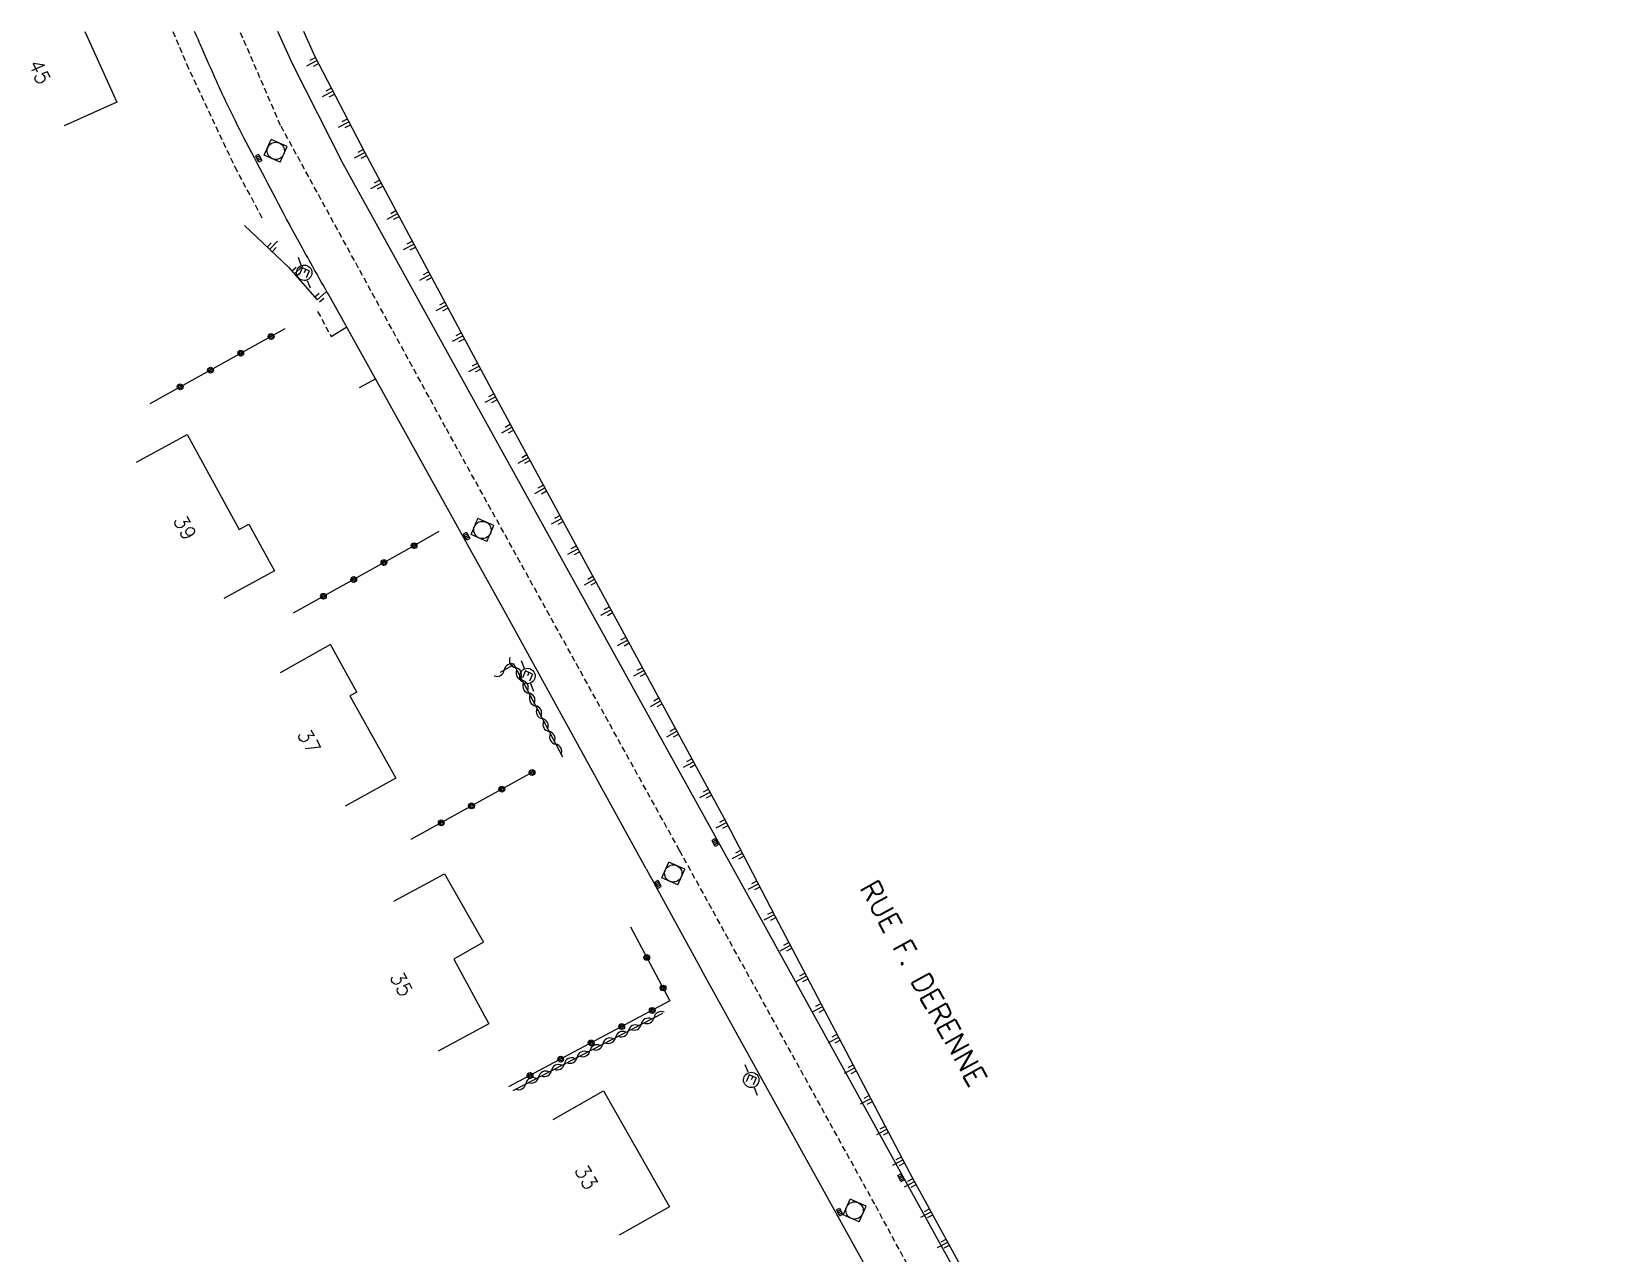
# Model space of a CAD drawing. Header units: millimetres. Extents: x 184000 to 185001, y 129000 to 130000.
# Drawn here: x 184767.9 to 184903.8, y 129894 to 130000 of the extents above; entities that cross this region are included whole.
import ezdxf
from ezdxf.enums import TextEntityAlignment as Align

# ---------------------------------------------------------------- set-up
doc = ezdxf.new("R2010")
doc.units = ezdxf.units.MM
doc.linetypes.add('DASHED', pattern=[0.75, 0.5, -0.25])
doc.layers.get('0').update_dxf_attribs({"linetype": 'CONTINUOUS'})
for name, color, linetype in [('W0001', 6, 'DASHED'), ('W0008', 7, 'CONTINUOUS'), ('W0100', 7, 'CONTINUOUS'), ('W0112', 1, 'DASHED'), ('W0211', 2, 'CONTINUOUS'), ('W0310', 3, 'CONTINUOUS'), ('W0322', 7, 'CONTINUOUS'), ('W0334', 7, 'CONTINUOUS'), ('W0400', 7, 'CONTINUOUS'), ('W0420', 7, 'CONTINUOUS'), ('W0471', 7, 'CONTINUOUS'), ('W0989', 7, 'CONTINUOUS'), ('W0991', 7, 'CONTINUOUS')]:
    doc.layers.add(name, color=color, linetype=linetype)
doc.styles.get("Standard").update_dxf_attribs({"font": 'romans.shx', "width": 0.85})

# ---------------------------------------------------------------- blocks, each defined once
blk = doc.blocks.new('t310o')
at = {"color": 0, "linetype": 'Continuous'}
for centre, start, end in [((-0.5, 0.38), 216.8699, 323.1304), ((0.5, -0.37), 36.8699, 143.1303)]:
    blk.add_arc(centre, 0.625, start, end, dxfattribs=at)
blk = doc.blocks.new('t322o')
at = {"color": 0, "linetype": 'Continuous'}
for radius in [0.25, 0.15]:
    blk.add_circle((0, 0), radius, dxfattribs=at)
blk = doc.blocks.new('t211o')
at = {"color": 0, "linetype": 'Continuous'}
for p, q in [((-0.29, 0.5), (-0.29, 0)), ((0, 1), (0, 0)), ((0.29, 0.5), (0.29, 0))]:
    blk.add_line(p, q, dxfattribs=at)
blk = doc.blocks.new('T400')
for p, q in [((-0.15, 0.3), (0.15, 0.3)), ((-0.15, -0.25), (-0.15, 0.3)), ((-0.15, 0.15), (0.15, 0.15)), ((-0.15, 0), (0.15, 0)), ((0.15, 0.3), (0.15, -0.25)), ((-0.15, -0.15), (0.15, -0.15)), ((-0.15, -0.25), (-0.15, -0.3)), ((-0.15, -0.3), (0.15, -0.3)), ((0.15, -0.3), (0.15, -0.25))]:
    blk.add_line(p, q)
blk = doc.blocks.new('T471')
for p, q in [((-0.333334, 0.333334), (-0.333334, -0.333334)), ((-0.333334, 0.333334), (0.333334, 0.333334)), ((-0.333334, 0), (0, 0)), ((0.500001, 0.500001), (1.000002, 1.000002)), ((-0.500001, -0.500001), (-1.000002, -1.000002)), ((-0.333334, -0.333334), (0.333334, -0.333334))]:
    blk.add_line(p, q)
blk.add_ellipse((0, 0), major_axis=(0.471405, 0.471405), ratio=1, start_param=5.4977871438, end_param=11.780972451)
blk = doc.blocks.new('T420')
for p, q in [((0.75, 0.75), (-0.75, 0.75)), ((-0.75, 0.75), (-0.75, -0.75)), ((0.75, 0.75), (0.75, -0.75)), ((0.75, -0.75), (-0.75, -0.75))]:
    blk.add_line(p, q)
blk.add_ellipse((0, 0), major_axis=(-0.53, 0.53), ratio=1, start_param=3.926991, end_param=10.210176)

msp = doc.modelspace()

# ---------------------------------------------------------------- linework, layer by layer
at = {"layer": 'W0001'}
msp.add_lwpolyline([(185000, 129570.51, -0.042425), (184988.5, 129582.34, -0.089563), (184963.57, 129623.3), (184941.97, 129689.92, 0.038652), (184906.56, 129768.82), (184864.12, 129855.51), (184840.94, 129898.32), (184824.03, 129928.99), (184803.76, 129965.66), (184789.46, 129991.85), (184785.94, 130000)], format="xyb", dxfattribs=at)
msp.add_lwpolyline([(185000, 129570.51, -0.042425), (184988.5, 129582.34, -0.089563), (184963.57, 129623.3), (184941.97, 129689.92, 0.038652), (184906.56, 129768.82), (184864.12, 129855.51), (184840.94, 129898.32), (184824.03, 129928.99), (184803.76, 129965.66), (184789.46, 129991.85), (184785.94, 130000)], format="xyb", dxfattribs=at)
at = {"layer": 'W0008'}
for p, q in [((184808.98, 129949.52), (184793.78, 129976.89)), ((184808.98, 129949.52), (184793.78, 129976.89)), ((184821.14, 129927.39), (184808.98, 129949.52)), ((184821.14, 129927.39), (184808.98, 129949.52)), ((184845.39, 129883.47), (184825.96, 129918.58)), ((184845.39, 129883.47), (184825.96, 129918.58))]:
    msp.add_line(p, q, dxfattribs=at)
msp.add_lwpolyline([(184793.78, 129976.89, -0.002758), (184791.36, 129981.19, -0.005695), (184790.22, 129983.29, -0.000222), (184786.5, 129990.35, -0.004325), (184786.31, 129990.71, -0.004194), (184784.73, 129993.92, -0.007634), (184783.9, 129995.7, -0.001052), (184783.85, 129995.81, -0.000044), (184782.66, 129998.51, -0.001737), (184782.01, 130000, -0.001307)], format="xyb", dxfattribs=at)
msp.add_lwpolyline([(184793.78, 129976.89, -0.002758), (184791.36, 129981.19, -0.005695), (184790.22, 129983.29, -0.000222), (184786.5, 129990.35, -0.004325), (184786.31, 129990.71, -0.004194), (184784.73, 129993.92, -0.007634), (184783.9, 129995.7, -0.001052), (184783.85, 129995.81, -0.000044), (184782.66, 129998.51, -0.001737), (184782.01, 130000, -0.001307)], format="xyb", dxfattribs=at)
for points in [[(184794.88, 129988.51), (184790.51, 129997.13), (184789.21, 130000)], [(184794.88, 129988.51), (184790.51, 129997.13), (184789.21, 130000)], [(184857.61, 129874.96), (184843.83, 129899.92), (184831.16, 129922.91), (184826.8, 129930.8), (184806.63, 129967.25), (184794.88, 129988.51)], [(184857.61, 129874.96), (184843.83, 129899.92), (184831.16, 129922.91), (184826.8, 129930.8), (184806.63, 129967.25), (184794.88, 129988.51)], [(184821.14, 129927.39), (184825.96, 129918.58)], [(184821.14, 129927.39), (184825.96, 129918.58)]]:
    msp.add_lwpolyline(points, dxfattribs=at)
at = {"layer": 'W0100'}
for points in [[(184772.49, 130000), (184775.27, 129993.86), (184770.71, 129991.8)], [(184772.49, 130000), (184775.27, 129993.86), (184770.71, 129991.8)], [(184776.97, 129962.65), (184781.36, 129965.05), (184785.86, 129956.81), (184786.71, 129957.27), (184788.92, 129953.23), (184784.53, 129950.83)], [(184776.97, 129962.65), (184781.36, 129965.05), (184785.86, 129956.81), (184786.71, 129957.27), (184788.92, 129953.23), (184784.53, 129950.83)], [(184793.79, 129946.83), (184789.42, 129944.39)], [(184793.79, 129946.83), (184789.42, 129944.39)], [(184796.07, 129942.72), (184793.79, 129946.83)], [(184796.07, 129942.72), (184793.79, 129946.83)], [(184796.07, 129942.72), (184795.47, 129942.39)], [(184796.07, 129942.72), (184795.47, 129942.39)], [(184795.47, 129942.39), (184799.44, 129935.24), (184795.07, 129932.81)], [(184795.47, 129942.39), (184799.44, 129935.24), (184795.07, 129932.81)], [(184799.27, 129924.58), (184803.66, 129926.96), (184807.03, 129921.03), (184804.46, 129919.55), (184807.5, 129913.96), (184803.11, 129911.57)], [(184799.27, 129924.58), (184803.66, 129926.96), (184807.03, 129921.03), (184804.46, 129919.55), (184807.5, 129913.96), (184803.11, 129911.57)], [(184813.09, 129905.67), (184817.44, 129908.15), (184823.16, 129898.1), (184818.81, 129895.63)], [(184813.09, 129905.67), (184817.44, 129908.15), (184823.16, 129898.1), (184818.81, 129895.63)]]:
    msp.add_lwpolyline(points, dxfattribs=at)
at = {"layer": 'W0112'}
for points in [[(184780.12, 130000), (184781.3, 129997.18), (184785.49, 129988.26), (184787.86, 129983.81)], [(184780.12, 130000), (184781.3, 129997.18), (184785.49, 129988.26), (184787.86, 129983.81)], [(184792.67, 129975.71), (184793.85, 129973.54)], [(184792.67, 129975.71), (184793.85, 129973.54)]]:
    msp.add_lwpolyline(points, dxfattribs=at)
at = {"layer": 'W0211'}
for points in [[(184892.97, 129804.09), (184892.79, 129806.72), (184884.82, 129823.19), (184866.43, 129860.01), (184844.01, 129900.99), (184832.31, 129923.3), (184828.06, 129931.48), (184808.19, 129968.11), (184796.78, 129989.46), (184792.42, 129997.84), (184791.47, 130000)], [(184892.97, 129804.09), (184892.79, 129806.72), (184884.82, 129823.19), (184866.43, 129860.01), (184844.01, 129900.99), (184832.31, 129923.3), (184828.06, 129931.48), (184808.19, 129968.11), (184796.78, 129989.46), (184792.42, 129997.84), (184791.47, 130000)], [(184786.33, 129983.16), (184790.14, 129979.55), (184792.63, 129976.73)], [(184786.33, 129983.16), (184790.14, 129979.55), (184792.63, 129976.73)]]:
    msp.add_lwpolyline(points, dxfattribs=at)
at = {"layer": 'W0310'}
for points in [[(184808.52, 129944.43), (184809.67, 129945.1), (184813.88, 129937.09)], [(184808.52, 129944.43), (184809.67, 129945.1), (184813.88, 129937.09)], [(184809.6, 129908.18), (184822.58, 129914.88)], [(184809.6, 129908.18), (184822.58, 129914.88)]]:
    msp.add_lwpolyline(points, dxfattribs=at)
at = {"layer": 'W0322'}
for points in [[(184789.82, 129974.2), (184778.14, 129967.72)], [(184789.82, 129974.2), (184778.14, 129967.72)], [(184803.16, 129956.65), (184800.4, 129955.04), (184790.55, 129949.57)], [(184803.16, 129956.65), (184800.4, 129955.04), (184790.55, 129949.57)], [(184811.3, 129935.77), (184800.75, 129929.93)], [(184811.3, 129935.77), (184800.75, 129929.93)], [(184819.78, 129922.36), (184823.19, 129915.94), (184809.22, 129908.48)], [(184819.78, 129922.36), (184823.19, 129915.94), (184809.22, 129908.48)]]:
    msp.add_lwpolyline(points, dxfattribs=at)
at = {"layer": 'W0334'}
for points in [[(184793.85, 129973.54), (184795.21, 129974.38)], [(184793.85, 129973.54), (184795.21, 129974.38)], [(184797.71, 129969.87), (184796.28, 129969.09)], [(184797.71, 129969.87), (184796.28, 129969.09)]]:
    msp.add_lwpolyline(points, dxfattribs=at)

# ---------------------------------------------------------------- block references
at = {"layer": 'W0211'}
for p, rotation in [((184792.61, 129997.47), 117.49112), ((184792.61, 129997.47), 117.49112), ((184793.99, 129994.81), 117.49112), ((184793.99, 129994.81), 117.49112), ((184795.38, 129992.15), 117.49112), ((184795.38, 129992.15), 117.49112), ((184796.76, 129989.49), 117.49112), ((184796.76, 129989.49), 117.49112), ((184798.17, 129986.84), 118.122971), ((184798.17, 129986.84), 118.122971), ((184799.59, 129984.2), 118.122971), ((184799.59, 129984.2), 118.122971), ((184788.51, 129981.09), 316.515809), ((184788.51, 129981.09), 316.515809), ((184801, 129981.55), 118.122971), ((184801, 129981.55), 118.122971), ((184790.64, 129978.98), 311.485909), ((184790.64, 129978.98), 311.485909), ((184802.42, 129978.91), 118.122971), ((184802.42, 129978.91), 118.122971), ((184792.63, 129976.73), 311.485909), ((184792.63, 129976.73), 311.485909), ((184803.83, 129976.26), 118.122971), ((184803.83, 129976.26), 118.122971), ((184805.25, 129973.61), 118.122971), ((184805.25, 129973.61), 118.122971), ((184806.66, 129970.97), 118.122971), ((184806.66, 129970.97), 118.122971), ((184808.07, 129968.32), 118.122971), ((184808.07, 129968.32), 118.122971), ((184809.5, 129965.68), 118.485122), ((184809.5, 129965.68), 118.485122), ((184810.93, 129963.05), 118.485122), ((184810.93, 129963.05), 118.485122), ((184812.36, 129960.41), 118.485122), ((184812.36, 129960.41), 118.485122), ((184813.8, 129957.77), 118.485122), ((184813.8, 129957.77), 118.485122), ((184815.23, 129955.14), 118.485122), ((184815.23, 129955.14), 118.485122), ((184816.66, 129952.5), 118.485122), ((184816.66, 129952.5), 118.485122), ((184818.09, 129949.86), 118.485122), ((184818.09, 129949.86), 118.485122), ((184819.52, 129947.23), 118.485122), ((184819.52, 129947.23), 118.485122), ((184820.95, 129944.59), 118.485122), ((184820.95, 129944.59), 118.485122), ((184822.38, 129941.95), 118.485122), ((184822.38, 129941.95), 118.485122), ((184823.81, 129939.32), 118.485122), ((184823.81, 129939.32), 118.485122), ((184825.24, 129936.68), 118.485122), ((184825.24, 129936.68), 118.485122), ((184826.67, 129934.04), 118.485122), ((184826.67, 129934.04), 118.485122), ((184828.1, 129931.41), 117.434544), ((184828.1, 129931.41), 117.434544), ((184829.48, 129928.74), 117.434544), ((184829.48, 129928.74), 117.434544), ((184830.87, 129926.08), 117.434544), ((184830.87, 129926.08), 117.434544), ((184832.25, 129923.42), 117.434544), ((184832.25, 129923.42), 117.434544), ((184833.64, 129920.76), 117.673457), ((184833.64, 129920.76), 117.673457), ((184835.03, 129918.1), 117.673457), ((184835.03, 129918.1), 117.673457), ((184836.43, 129915.45), 117.673457), ((184836.43, 129915.45), 117.673457), ((184837.82, 129912.79), 117.673457), ((184837.82, 129912.79), 117.673457), ((184839.21, 129910.13), 117.673457), ((184839.21, 129910.13), 117.673457), ((184840.61, 129907.48), 117.673457), ((184840.61, 129907.48), 117.673457), ((184842, 129904.82), 117.673457), ((184842, 129904.82), 117.673457), ((184843.39, 129902.16), 117.673457), ((184843.39, 129902.16), 117.673457), ((184844.39, 129900.29), 118.679516), ((184844.39, 129900.29), 118.679516), ((184845.83, 129897.66), 118.679516), ((184845.83, 129897.66), 118.679516), ((184847.27, 129895.03), 118.679516), ((184847.27, 129895.03), 118.679516)]:
    msp.add_blockref('t211o', p, dxfattribs=dict(at, rotation=rotation))
at = {"layer": 'W0310'}
for p, rotation in [((184808.84, 129944.62), 30.000008), ((184808.84, 129944.62), 30.000008), ((184809.81, 129944.84), 297.715559), ((184809.81, 129944.84), 297.715559), ((184810.39, 129943.73), 297.715559), ((184810.39, 129943.73), 297.715559), ((184810.97, 129942.62), 297.715559), ((184810.97, 129942.62), 297.715559), ((184811.55, 129941.52), 297.715559), ((184811.55, 129941.52), 297.715559), ((184812.13, 129940.41), 297.715559), ((184812.13, 129940.41), 297.715559), ((184812.71, 129939.3), 297.715559), ((184812.71, 129939.3), 297.715559), ((184813.29, 129938.2), 297.715559), ((184813.29, 129938.2), 297.715559), ((184819.6, 129913.34), 27.300802), ((184819.6, 129913.34), 27.300802), ((184820.71, 129913.92), 27.300802), ((184820.71, 129913.92), 27.300802), ((184821.82, 129914.49), 27.300802), ((184821.82, 129914.49), 27.300802), ((184817.38, 129912.2), 27.300802), ((184817.38, 129912.2), 27.300802), ((184818.49, 129912.77), 27.300802), ((184818.49, 129912.77), 27.300802), ((184814.05, 129910.48), 27.300802), ((184814.05, 129910.48), 27.300802), ((184815.16, 129911.05), 27.300802), ((184815.16, 129911.05), 27.300802), ((184816.27, 129911.62), 27.300802), ((184816.27, 129911.62), 27.300802), ((184811.82, 129909.33), 27.300802), ((184811.82, 129909.33), 27.300802), ((184812.94, 129909.9), 27.300802), ((184812.94, 129909.9), 27.300802), ((184810.71, 129908.76), 27.300802), ((184810.71, 129908.76), 27.300802)]:
    msp.add_blockref('t310o', p, dxfattribs=dict(at, rotation=rotation))
at = {"layer": 'W0322'}
for p, rotation in [((184788.64, 129973.54), 208.994618), ((184788.64, 129973.54), 208.994618), ((184786.01, 129972.09), 208.994618), ((184786.01, 129972.09), 208.994618), ((184783.39, 129970.63), 208.994618), ((184783.39, 129970.63), 208.994618), ((184780.76, 129969.18), 208.994618), ((184780.76, 129969.18), 208.994618), ((184801.03, 129955.41), 210.292079), ((184801.03, 129955.41), 210.292079), ((184798.42, 129953.94), 209.043503), ((184798.42, 129953.94), 209.043503), ((184795.8, 129952.48), 209.043503), ((184795.8, 129952.48), 209.043503), ((184793.17, 129951.02), 209.043503), ((184793.17, 129951.02), 209.043503), ((184811.25, 129935.74), 208.969216), ((184811.25, 129935.74), 208.969216), ((184808.63, 129934.29), 208.969216), ((184808.63, 129934.29), 208.969216), ((184806, 129932.84), 208.969216), ((184806, 129932.84), 208.969216), ((184803.38, 129931.38), 208.969216), ((184803.38, 129931.38), 208.969216), ((184821.19, 129919.71), 297.990173), ((184821.19, 129919.71), 297.990173), ((184822.6, 129917.06), 297.990173), ((184822.6, 129917.06), 297.990173), ((184821.67, 129915.12), 208.078666), ((184821.67, 129915.12), 208.078666), ((184819.02, 129913.71), 208.078666), ((184819.02, 129913.71), 208.078666), ((184816.37, 129912.3), 208.078666), ((184816.37, 129912.3), 208.078666), ((184813.73, 129910.89), 208.078666), ((184813.73, 129910.89), 208.078666), ((184811.08, 129909.47), 208.078666), ((184811.08, 129909.47), 208.078666)]:
    msp.add_blockref('t322o', p, dxfattribs=dict(at, rotation=rotation))
at = {"layer": 'W0400'}
for p, rotation in [((184787.56, 129989), 206.891847), ((184787.56, 129989), 206.891847), ((184805.57, 129956.22), 209.404092), ((184805.57, 129956.22), 209.404092), ((184827.11, 129929.67), 208.607867), ((184827.11, 129929.67), 208.607867), ((184822.17, 129926.06), 29.38966400000007), ((184822.17, 129926.06), 29.38966400000007), ((184843.23, 129900.61), 28.65919600000005), ((184843.23, 129900.61), 28.65919600000005), ((184837.9, 129897.63), 28.65600299999998), ((184837.9, 129897.63), 28.65600299999998)]:
    msp.add_blockref('T400', p, dxfattribs=dict(at, rotation=rotation))
at = {"layer": 'W0420', "rotation": 246.1983}
for p in [(184789.04, 129989.64), (184789.04, 129989.64), (184806.95, 129956.77), (184806.95, 129956.77), (184823.49, 129926.99), (184823.49, 129926.99), (184839.2, 129897.77), (184839.2, 129897.77)]:
    msp.add_blockref('T420', p, dxfattribs=at)
at = {"layer": 'W0471', "rotation": 246.1983}
for p in [(184791.51, 129979.07), (184791.51, 129979.07), (184810.85, 129944.11), (184810.85, 129944.11), (184830.24, 129909.09), (184830.24, 129909.09)]:
    msp.add_blockref('T471', p, dxfattribs=at)

# ---------------------------------------------------------------- texts
at = {"layer": 'W0989'}
msp.add_text('RUE F. DERENNE', height=1.75, rotation=298.8774, dxfattribs=at).set_placement((184845.16, 129917.48), align=Align.MIDDLE)
msp.add_text('RUE F. DERENNE', height=1.75, rotation=298.8774, dxfattribs=at).set_placement((184845.16, 129917.48), align=Align.MIDDLE)
at = {"layer": 'W0991'}
for s, rotation, p in [('45', 294.344, (184768.59, 129996.48)), ('45', 294.344, (184768.59, 129996.48)), ('39', 298.6024, (184781.18, 129956.97)), ('39', 298.6024, (184781.18, 129956.97)), ('37', 299.0917, (184791.94, 129938.44)), ('37', 299.0917, (184791.94, 129938.44)), ('35', 298.5193, (184799.94, 129917.4)), ('35', 298.5193, (184799.94, 129917.4)), ('33', 299.6575, (184815.95, 129900.65)), ('33', 299.6575, (184815.95, 129900.65))]:
    msp.add_text(s, height=1.25, rotation=rotation, dxfattribs=at).set_placement(p, align=Align.MIDDLE)

doc.saveas('drawing.dxf')
